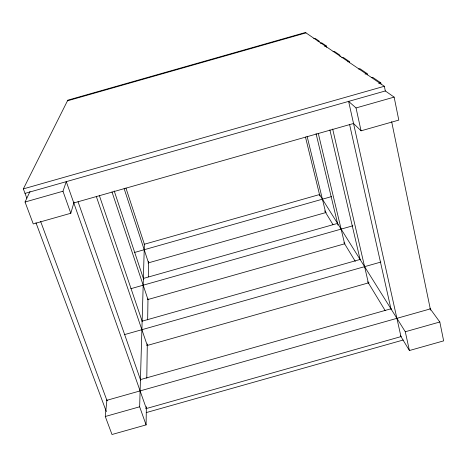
<?xml version="1.0" encoding="UTF-8"?>
<svg xmlns="http://www.w3.org/2000/svg" width="467" height="467" viewBox="0 0 467 467"><rect width="100%" height="100%" fill="white"/><g stroke="black" fill="none" stroke-linecap="round" stroke-linejoin="round"><path stroke-width="0.7" d="M106.92 399.845L105.273 416.5L112.004 434.508L146.089 424.888L146.364 406.658M146.79 378.212L147.303 343.934M147.665 319.872L147.981 298.722M148.308 276.843L148.541 261.409M146.089 424.888L139.651 406.792L144.373 244.241M30.022 191.452L25.049 202.013L33.25 223.927L70.809 213.261L74.055 202.112M70.809 213.261L62.969 191.237L66.302 181.587M26.8 198.154L23.35 188.896L67.791 100.171L305.406 32.492L384.347 86.261L385.316 90.96L25.02 193.379M67.464 100.825L305.984 32.883M313.742 38.72L315.062 38.347L319.422 41.294L318.068 41.68M320.315 43.221L321.687 42.83L326.421 46.035L326.731 47.412M324.606 46.548L326.421 46.035M333.035 51.726L334.302 51.364L339.778 55.071L340.087 56.454M341.803 57.721L343.128 57.342L349.164 61.428L349.462 62.782M347.798 61.813L349.164 61.428M358.633 69.046L359.894 68.684L367.062 73.535L367.36 74.924M365.106 74.095L367.062 73.535M371.306 77.697L372.648 77.318L380.745 82.799L381.037 84.183M378.661 83.389L380.745 82.799M23.35 188.896L384.347 86.261M25.049 202.013L62.969 191.237M348.405 101.211L356.035 107.947L394.136 97.118L398.8 120.101L361.067 130.818L353.262 123.23M73.395 203.081L353.408 123.533M144.093 244.317L319.86 194.459M134.455 252.495L331.535 196.601M148.027 262.968L326.24 212.444M143.457 278.42L337.559 223.413M130.853 288.694L352.83 225.794M147.759 299.569L344.915 243.727M141.997 321.208L360.337 259.395M124.275 334.681L380.914 262.045M146.708 345.621L369.041 282.722M140.263 379.659L391.247 308.71M106.873 400.301L430.282 308.909M105.273 416.5L139.651 406.792M319.521 194.558L405.286 331.751L439.815 321.997L443.65 340.869L409.419 350.536L400.336 335.575M145.611 408.753L401.089 336.584M146.276 412.583L403.254 339.999M385.217 90.89L394.136 97.118M429.973 308.489L439.815 321.997M324.641 210.891L332.965 224.604M343.905 242.618L355.299 261.386M367.669 281.759L385.199 310.637M35.947 222.701L106.318 411.561M40.611 221.376L107.06 400.803M66.279 181.651L146.334 408.543M78.03 201.68L140.719 380.412M96.295 196.385L147.28 345.463M99.319 195.434L142.248 321.506M111.975 191.908L147.969 299.51M114.205 190.933L143.696 279.4M124.134 188.656L148.518 262.828M125.95 188.043L144.525 244.714M307.088 136.265L325.68 212.602M305.465 137.041L319.86 195.947M318.266 133.293L344.628 243.809M316.048 133.585L337.962 225.1M329.883 129.925L360.18 259.804M332.673 129.032L368.364 282.909M349.596 124.526L391.124 309.627M348.615 101.392L400.972 336.619M356.035 107.947L361.067 130.818M405.286 331.751L409.419 350.536M391.65 121.659L430.533 310.135"/></g></svg>
